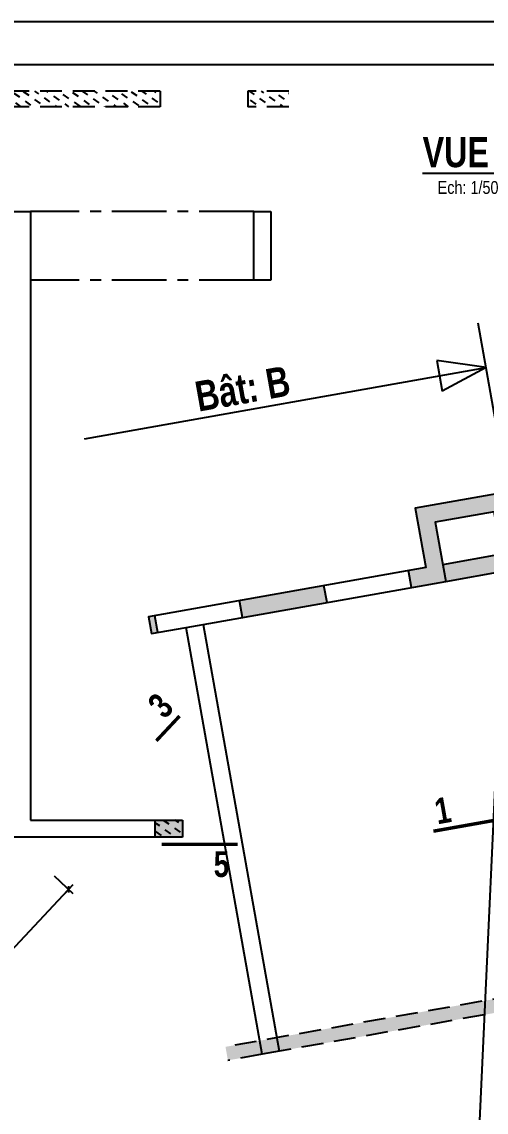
# Model space of a CAD drawing. Header units: millimetres. Extents: x -18089 to -10820, y 354 to 4554.
# Drawn here: x -15456 to -14915, y 3283 to 4554 of the extents above; entities that cross this region are included whole.
import ezdxf
from ezdxf.enums import TextEntityAlignment as Align

# ---------------------------------------------------------------- set-up
doc = ezdxf.new("R2010")
doc.units = ezdxf.units.MM
for name, pattern in [('AXES', [50.8, 31.75, -6.35, 6.35, -6.35]), ('CACHEx2', [19.05, 12.7, -6.35]), ('INTERROMPU2', [9.525, 6.35, -3.175])]:
    doc.linetypes.add(name, pattern=pattern)
for name, color, linetype in [('01_Cad_2', 5, 'Continuous'), ('01_cote_gen', 4, 'Continuous'), ('01_linteaux', 3, 'Continuous'), ('01_murs_coup', 5, 'Continuous'), ('01_murs_sup', 2, 'INTERROMPU2'), ('01_poch_murs', 251, 'Continuous'), ('01_texte', 230, 'Continuous'), ('01_tram_axes', 10, 'AXES'), ('AA_COTES', 2, 'Continuous')]:
    doc.layers.add(name, color=color, linetype=linetype)
doc.styles.add('impact', font='impact.ttf')
doc.styles.add('MATTE_TXT', font='arial.ttf')
doc.styles.add('STYLE2', font='ARIALN.TTF')
doc.dimstyles.new('JB50', dxfattribs={"dimscale": 0.1, "dimtxt": 150, "dimasz": 15, "dimexe": 0.1, "dimexo": 0.1, "dimgap": 0.09, "dimtad": 1, "dimdec": 1, "dimdsep": 46, "dimtxsty": 'STYLE2', "dimblk1": 'BOND_G', "dimblk2": 'BOND_D', "dimsah": 1, "dimcen": 1.5, "dimdle": 0.01, "dimse1": 1, "dimse2": 1, "dimclrd": 4, "dimclre": 2, "dimclrt": 6, "dimazin": 2, "dimtfac": 2.333333, "dimtdec": 1, "dimtix": 1, "dimtmove": 2, "dimatfit": 3, "dimldrblk": 'BOND_G', "dimfxl": 1, "dimtolj": 1, "dimtzin": 0, "dimarcsym": 0})
pattern_1 = [(145.117019, (-22527.913, 68689.641), (-11.0507782, -1.9718302), [7.9375, -7.9375])]

# ---------------------------------------------------------------- blocks, each defined once
blk = doc.blocks.new('BOND_G')
at = {"layer": 'AA_COTES', "color": 0}
for p, q in [((0, -5), (0, 15)), ((5, 0), (-5, 0)), ((1.77, 1.77), (-1.77, -1.77))]:
    blk.add_line(p, q, dxfattribs=at)
blk = doc.blocks.new('BOND_D')
at = {"layer": 'AA_COTES', "color": 0}
for p, q in [((5, 0), (-5, 0)), ((-1.77, -1.77), (1.77, 1.77)), ((0, 5), (0, -15))]:
    blk.add_line(p, q, dxfattribs=at)
blk = doc.blocks.new('*D579')
at = {"layer": '01_cote_gen', "color": 4, "lineweight": -2, "ltscale": 2, "transparency": 16777216}
blk.add_line((-15402.5, 3541.9), (-15903.6, 3007.2), dxfattribs=at)
at = {"layer": 'DEFPOINTS', "color": 0, "ltscale": 2, "transparency": 16777216}
for p in [(-15466.3, 3603.8), (-15969.4, 3066.8), (-15904.6, 3006.1)]:
    blk.add_point(p, dxfattribs=at)
at = {"layer": '01_cote_gen', "color": 4, "lineweight": -2, "ltscale": 2, "transparency": 16777216, "xscale": 1.5, "yscale": 1.5, "zscale": 1.5}
for name, p, rotation in [('BOND_G', (-15401.5, 3543), 46.85957807581701), ('BOND_D', (-15904.6, 3006.1), 226.859578075817)]:
    blk.add_blockref(name, p, dxfattribs=dict(at, rotation=rotation))
at = {"layer": '01_cote_gen', "color": 6, "ltscale": 2, "transparency": 16777216, "insert": (-15658.6, 3279.8), "char_height": 15, "attachment_point": 5, "rotation": 46.8596, "style": 'STYLE2'}
blk.add_mtext('\\A1;735.8', dxfattribs=at)

msp = doc.modelspace()

# ---------------------------------------------------------------- hatches: boundary and pattern name
at = {"layer": '01_murs_sup', "ltscale": 2}
h = msp.add_hatch(dxfattribs=at)
h.set_pattern_fill('DASH', color=256, scale=2.5, angle=145.11702)
h.set_pattern_definition(pattern_1)
h.paths.add_polyline_path([(-15881.83, 4472.97), (-15939.83, 4472.97), (-15939.83, 4332.76), (-15921.83, 4332.76), (-15921.83, 4454.97), (-15881.83, 4454.97)])
h.paths.add_polyline_path([(-15896.83, 4332.76), (-15957.84, 4332.76), (-15957.84, 4312.82), (-15896.83, 4312.82)])
h.paths.add_polyline_path([(-15641.83, 4472.97), (-15641.83, 4498.18), (-15659.83, 4498.18), (-15659.83, 4472.97), (-15779.83, 4472.97), (-15779.83, 4454.97), (-15294.83, 4454.97), (-15294.83, 4472.97)])
h.paths.add_polyline_path([(-15145.14, 4472.97), (-15192.83, 4472.97), (-15192.83, 4454.97), (-15145.14, 4454.97)])
h = msp.add_hatch(dxfattribs=at)
h.set_pattern_fill('DASH', color=256, scale=2.5, angle=145.12401)
h.set_pattern_definition([(145.124005, (-20168.725, 70469.525), (-11.05053765, -1.9731777), [7.9375, -7.9375])])
h.paths.add_polyline_path([(-14682.18, 2842.58), (-15113.45, 2765.58), (-15109.06, 2740.97), (-14677.79, 2817.97)])
h.paths.add_polyline_path([(-14710.13, 2999.11), (-14729.82, 2995.59), (-14701.87, 2839.07), (-14682.18, 2842.58)])
h.paths.add_polyline_path([(-14745.64, 3197.96), (-14765.33, 3194.45), (-14747.4, 3094.04), (-14727.71, 3097.55)])
h.paths.add_polyline_path([(-14785.37, 3420.49), (-14805.06, 3416.99), (-14782.9, 3292.89), (-14763.21, 3296.41)])
h.paths.add_polyline_path([(-14815.77, 3590.75), (-14835.46, 3587.23), (-14805.06, 3416.99), (-14785.37, 3420.49)])
h.paths.add_polyline_path([(-14877.66, 3937.33), (-14897.35, 3933.81), (-14893.83, 3914.12), (-14893.48, 3914.19), (-14893.56, 3912.6), (-14853.04, 3685.68), (-14833.35, 3689.19)])
h.paths.add_polyline_path([(-14897.35, 3933.81), (-14965.91, 3921.62), (-14962.4, 3901.92), (-14893.83, 3914.12)])
h.paths.add_polyline_path([(-14974.66, 3970.84), (-14906.13, 3983.03), (-14897.35, 3933.81), (-14896.99, 3933.88), (-14877.66, 3937.33), (-14889.96, 4006.23), (-14997.86, 3987.03), (-14985.6, 3918.11), (-15005.65, 3914.54), (-15002.13, 3894.86), (-14962.4, 3901.92)])
h.paths.add_polyline_path([(-15104.1, 3897.03), (-15202.55, 3879.51), (-15199.04, 3859.82), (-15100.58, 3877.34)])
h.paths.add_polyline_path([(-15301.01, 3862), (-15308.29, 3860.7), (-15304.71, 3841.02), (-15297.49, 3842.31)])
h.paths.add_polyline_path([(-14916.73, 3413.36), (-15159.21, 3370.22), (-15156.4, 3354.47), (-14917.49, 3396.97)])
h.paths.add_polyline_path([(-14807.87, 3432.73), (-14916.73, 3413.36), (-14917.49, 3396.97), (-14805.06, 3416.97)])
h.paths.add_polyline_path([(-15159.21, 3370.22), (-15178.9, 3366.71), (-15176.1, 3350.97), (-15156.41, 3354.48)])
h.paths.add_polyline_path([(-15178.9, 3366.71), (-15218.75, 3359.62), (-15215.94, 3343.86), (-15176.1, 3350.97)])
h = msp.add_hatch(dxfattribs=at)
h.set_pattern_fill('DASH', color=256, scale=2.5, angle=145.11702)
h.set_pattern_definition(pattern_1)
h.paths.add_polyline_path([(-15268.65, 3603.76), (-15268.65, 3623.76), (-15300.83, 3623.76), (-15300.83, 3603.76)])
at = {"layer": '01_poch_murs', "ltscale": 2}
h = msp.add_hatch(color=256, dxfattribs=at)
h.dxf.hatch_style = 1
h.paths.add_polyline_path([(-15301.01, 3862), (-15308.29, 3860.7), (-15304.71, 3841.02), (-15297.49, 3842.31)])
h = msp.add_hatch(color=256, dxfattribs=at)
h.dxf.hatch_style = 1
h.paths.add_polyline_path([(-15268.65, 3623.76), (-15300.83, 3623.76), (-15300.83, 3603.76), (-15268.65, 3603.76)])

# ---------------------------------------------------------------- linework, layer by layer
at = {"layer": '01_Cad_2'}
msp.add_line((-10819.8, 4553.85), (-18089.32, 4553.85), dxfattribs=at)
at = {"layer": '01_Cad_2', "color": 2}
msp.add_line((-10869.8, 4503.85), (-18039.32, 4503.85), dxfattribs=at)
at = {"layer": '01_cote_gen', "ltscale": 2}
msp.add_lwpolyline([(-14965.91, 3921.62), (-14896.99, 3933.88), (-14877.66, 3937.33)], dxfattribs=at)
at = {"layer": '01_linteaux', "linetype": 'CACHEx2', "ltscale": 2}
for p, q in [((-15294.83, 4472.97), (-15641.83, 4472.97)), ((-15294.83, 4472.97), (-15294.83, 4454.97)), ((-15192.83, 4472.97), (-15192.83, 4454.97)), ((-15145.14, 4472.97), (-15192.83, 4472.97)), ((-15294.83, 4454.97), (-15779.83, 4454.97)), ((-15145.14, 4454.97), (-15192.83, 4454.97)), ((-15002.13, 3894.86), (-15005.65, 3914.54)), ((-15100.58, 3877.34), (-15104.1, 3897.03)), ((-15199.03, 3859.76), (-15202.54, 3879.45)), ((-15297.47, 3842.18), (-15300.99, 3861.87)), ((-14807.86, 3432.73), (-15218.75, 3359.62)), ((-14805.06, 3416.97), (-15156.4, 3354.47)), ((-15176.1, 3350.97), (-15215.94, 3343.86))]:
    msp.add_line(p, q, dxfattribs=at)
at = {"layer": '01_murs_coup'}
for p, q in [((-15465.83, 4332.76), (-15445.83, 4332.76)), ((-15445.83, 4332.76), (-15445.83, 3623.76)), ((-15185.83, 4332.76), (-15165.83, 4332.76)), ((-15185.83, 4252.76), (-15185.83, 4332.76)), ((-15165.83, 4332.76), (-15165.83, 4252.76)), ((-15165.83, 4252.76), (-15185.83, 4252.76)), ((-15244.86, 3851.67), (-15156.41, 3354.48)), ((-15176.1, 3350.97), (-15264.55, 3848.17)), ((-15445.83, 3623.76), (-15268.65, 3623.76)), ((-15268.65, 3603.76), (-16185.76, 3603.76)), ((-15156.41, 3354.48), (-15176.1, 3350.97))]:
    msp.add_line(p, q, dxfattribs=at)
at = {"layer": '01_murs_coup', "color": 2, "ltscale": 2}
msp.add_line((-15300.83, 3623.76), (-15300.83, 3603.76), dxfattribs=at)
at = {"layer": '01_murs_coup'}
for points in [[(-14785.37, 3420.49), (-14889.96, 4006.23), (-14997.86, 3987.03), (-14985.6, 3918.11), (-15308.29, 3860.7), (-15304.71, 3841.02), (-15264.55, 3848.17), (-15244.86, 3851.67), (-14962.4, 3901.92), (-14893.48, 3914.19), (-14927.51, 3180.91)], [(-14805.06, 3416.99), (-14906.13, 3983.03), (-14974.66, 3970.84), (-14962.4, 3901.92)]]:
    msp.add_lwpolyline(points, dxfattribs=at)
at = {"layer": '01_poch_murs', "ltscale": 2}
msp.add_line((-15268.65, 3623.76), (-15268.65, 3603.76), dxfattribs=at)
at = {"layer": '01_texte'}
for p, q in [((-14889.56, 4006.3), (-14924.49, 4202.62)), ((-14915.31, 4151.02), (-14972.65, 4159.15)), ((-14972.65, 4159.15), (-14966.36, 4123.68)), ((-15382.86, 4067.96), (-14915.31, 4151.02)), ((-14915.31, 4151.02), (-14966.36, 4123.68))]:
    msp.add_line(p, q, dxfattribs=at)
at = {"layer": '01_texte', "const_width": 4}
for points in [[(-15299.22, 3716.2), (-15272.26, 3744.97)], [(-14907.33, 3623.19), (-14976.73, 3610.85)], [(-15204.57, 3595.46), (-15293.06, 3595.46)]]:
    msp.add_lwpolyline(points, dxfattribs=at)
at = {"layer": '01_tram_axes', "ltscale": 2}
for p, q in [((-15185.83, 4332.76), (-15445.83, 4332.76)), ((-15185.83, 4252.76), (-15445.83, 4252.76))]:
    msp.add_line(p, q, dxfattribs=at)

# ---------------------------------------------------------------- texts
at = {"layer": '01_texte', "style": 'impact'}
for s, height, p in [('%%UVUE EN PLAN ', 35, (-14857.89, 4373.97)), ('5', 30, (-15223.53, 3548.49))]:
    msp.add_text(s, height=height, dxfattribs=at).set_placement(p, align=Align.BOTTOM_CENTER)
at = {"layer": '01_texte', "style": 'MATTE_TXT', "width": 0.8}
msp.add_text('Ech: 1/50', height=15, dxfattribs=at).set_placement((-14936.39, 4348.82), align=Align.BOTTOM_CENTER)
at = {"layer": '01_texte', "style": 'impact'}
for s, height, rotation, p in [('Bât: B', 35, 10.12401, (-15193.96, 4098.94)), ('3', 30, 46.85958, (-15276.96, 3740.9)), ('1', 30, 10.08131, (-14961.64, 3611.46))]:
    msp.add_text(s, height=height, rotation=rotation, dxfattribs=at).set_placement(p, align=Align.BOTTOM_CENTER)

# ---------------------------------------------------------------- dimensions: what is measured, and where the dimension line sits
at = {"layer": '01_cote_gen', "ltscale": 2}
dim = msp.add_aligned_dim(p1=(-15466.27, 3603.76), p2=(-15969.41, 3066.84), distance=88.8, dimstyle='JB50', dxfattribs=at)
dim.commit()
dim.dimension.update_dxf_attribs({"geometry": '*D579', "text_midpoint": (-15658.64, 3279.82)})

doc.saveas('drawing.dxf')
